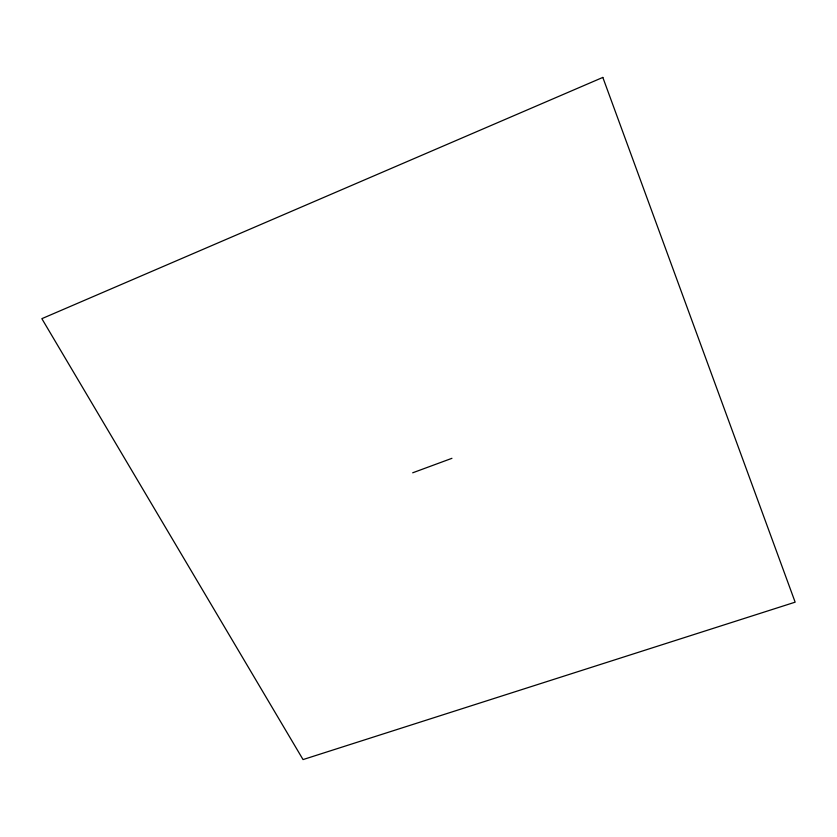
<?xml version="1.0" encoding="UTF-8"?>
<svg xmlns="http://www.w3.org/2000/svg" width="837" height="837" viewBox="0 0 837 837"><rect width="100%" height="100%" fill="white"/><g stroke="black" fill="none" stroke-linecap="round" stroke-linejoin="round"><path stroke-width="1.26" d="M412.693 472.8L451.938 458.32M602.828 77.422L41.85 318.667L303.046 759.577L795.15 602.169L602.828 77.422"/></g></svg>
